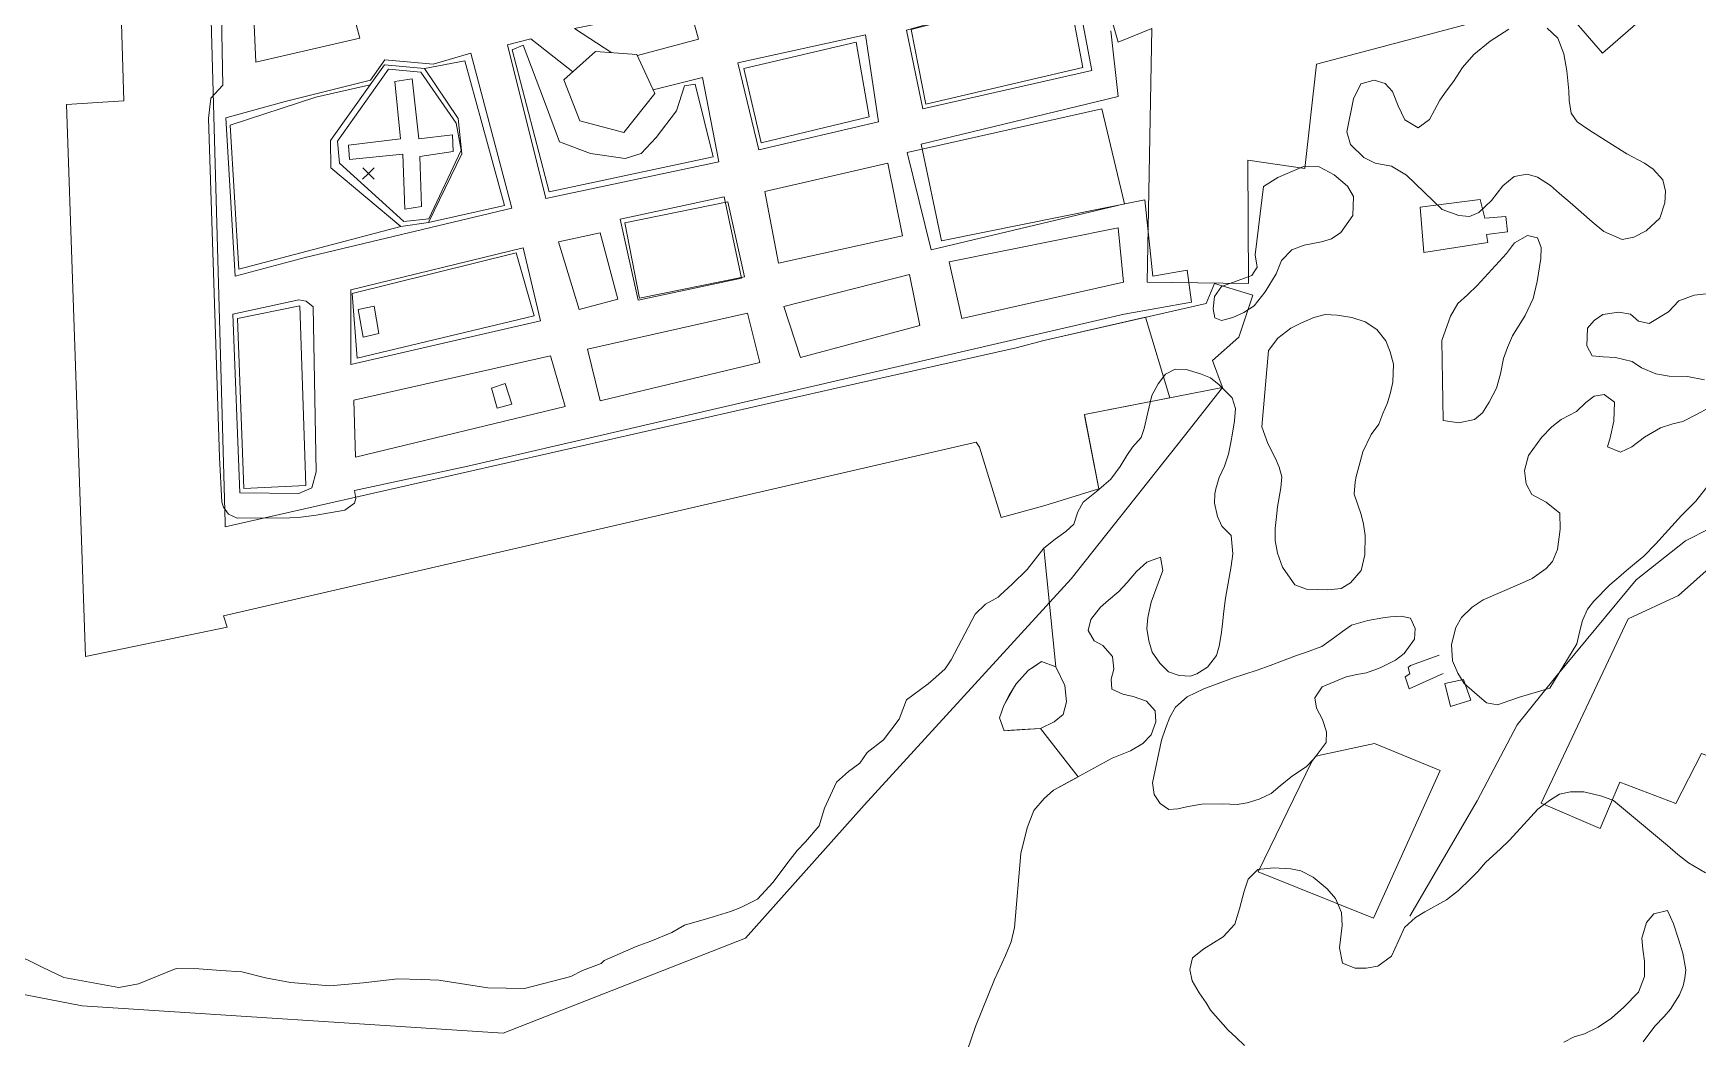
# Model space of a CAD drawing. Header units: metres. Extents: x 4652992 to 4879070, y 2074171 to 2309877.
# Drawn here: x 4654064.7 to 4654146.3, y 2308099.7 to 2308149 of the extents above; entities that cross this region are included whole.
import ezdxf

# ---------------------------------------------------------------- set-up
doc = ezdxf.new("R2010")
doc.units = ezdxf.units.M
doc.header["$MEASUREMENT"] = 0
doc.linetypes.add('DGN Style 2', pattern=[66.27138, 39.762828, -26.508552])
doc.linetypes.add('DGN Style 3', pattern=[92.779933, 66.271381, -26.508552])
doc.layers.get('0').update_dxf_attribs({"color": 4, "lineweight": 0})
for name, color, linetype, lineweight in [('Level 20', 30, 'DGN Style 3', 0), ('Level 30', 5, 'Continuous', 0), ('Level 31', 38, 'Continuous', 0), ('Level 36', 1, 'Continuous', 0), ('Level 37', 3, 'Continuous', 0), ('Level 40', 1, 'Continuous', 0), ('Level 54', 30, 'DGN Style 2', 0), ('Level 62', 4, 'Continuous', 0), ('Level 63', 3, 'Continuous', 0)]:
    doc.layers.add(name, color=color, linetype=linetype, lineweight=lineweight)

# ---------------------------------------------------------------- blocks, each defined once
blk = doc.blocks.new('COTA')
at = {"color": 0, "linetype": 'ByBlock', "lineweight": -2, "ltscale": 10}
for p, q in [((0, 0), (-1.419522, -1.408457)), ((-1.408457, 1.419522), (0, 0)), ((1.419522, 1.408457), (0, 0)), ((0, 0), (1.408457, -1.419522))]:
    blk.add_line(p, q, dxfattribs=at)

msp = doc.modelspace()

# ---------------------------------------------------------------- linework, layer by layer
at = {"layer": 'Level 20', "linetype": 'Continuous'}
msp.add_polyline3d([(4654177.129098, 2308110.308094, 1324.48812), (4654172.348514, 2308113.057109, 1323.94812), (4654168.292058, 2308115.634778, 1324), (4654158.857201, 2308120.303611, 1323.9), (4654155.220607, 2308121.909462, 1324), (4654149.207303, 2308124.793528, 1324.12), (4654147.712744, 2308124.791519, 1324.12), (4654146.887993, 2308124.671929, 1324.12), (4654145.738194, 2308124.081017, 1324.14), (4654143.316532, 2308122.180942, 1324), (4654139.346625, 2308117.405988, 1323.72), (4654137.473395, 2308115.065341, 1323), (4654135.507832, 2308111.335661, 1322), (4654132.203618, 2308105.684988, 1321)], dxfattribs=at)
at = {"layer": 'Level 30', "color": 1}
for points in [[(4654152.385031, 2308111.37654, 1326.12), (4654146.521872, 2308113.656017, 1326.13), (4654145.260289, 2308111.203931, 1324.69), (4654142.503327, 2308112.254071, 1324.65), (4654141.542246, 2308109.985072, 1323.92), (4654138.657045, 2308111.225274, 1323.86), (4654142.922966, 2308120.256541, 1327.04), (4654145.384284, 2308121.404264, 1327.01), (4654147.942616, 2308123.684463, 1327.44), (4654150.410764, 2308122.636955, 1327.29), (4654149.896065, 2308121.156667, 1327.19), (4654155.504327, 2308118.64585, 1326.64), (4654152.385031, 2308111.37654, 1326.12)], [(4654130.419766, 2308105.588969, 1325.271197), (4654124.770946, 2308107.855882, 1325.591197), (4654127.395839, 2308113.272244, 1326.111197), (4654127.57354, 2308113.511107, 1326.121197), (4654127.80599, 2308113.582401, 1326.121197), (4654130.479944, 2308114.15536, 1326.111197), (4654133.690605, 2308112.827595, 1326.041197), (4654130.419766, 2308105.588969, 1325.271197)]]:
    msp.add_polyline3d(points, dxfattribs=at)
at = {"layer": 'Level 31'}
msp.add_line((4654114.2405, 2308133.902979, 1337.295972), (4654122.214213, 2308135.729984, 1337.35459), dxfattribs=at)
at = {"layer": 'Level 31', "flags": 128}
for points, elevation in [([(4654099.405806, 2308136.961972), (4654094.343116, 2308135.890045), (4654093.461695, 2308139.863238), (4654098.561164, 2308140.956704), (4654099.405806, 2308136.961972)], 1337.279892), ([(4654088.132785, 2308130.792097), (4654087.414551, 2308130.590446), (4654087.131526, 2308131.568136), (4654087.814761, 2308131.800388), (4654088.132785, 2308130.792097)], 1335.436719)]:
    msp.add_lwpolyline(points, dxfattribs=dict(at, elevation=elevation))
at = {"layer": 'Level 31'}
for points in [[(4654072.45147, 2308183.074487, 1336.3689), (4654074.072205, 2308124.963226, 1336.2999)], [(4654074.072205, 2308124.963226, 1336.2999), (4654074.070532, 2308124.772287, 1337.4199), (4654104.052601, 2308131.569105, 1337.2099), (4654112.885227, 2308133.556072, 1337.2099), (4654114.240479, 2308133.903076, 1337.296), (4654119.236751, 2308135.047863, 1337.3327), (4654120.427271, 2308131.095124, 1337.2959), (4654118.240957, 2308130.66841, 1337.1442), (4654116.23291, 2308130.27649, 1337.0049), (4654116.256618, 2308130.155726, 1336.9638), (4654116.705274, 2308127.8703, 1336.1861), (4654116.948303, 2308126.632324, 1335.7649), (4654114.240479, 2308125.801697, 1335.7703), (4654112.146693, 2308125.231407, 1335.8664), (4654111.088587, 2308128.682567, 1336.0199), (4654110.924535, 2308128.925493, 1337.5599), (4654073.979522, 2308120.399728, 1337.5599), (4654074.166388, 2308119.85783, 1337.2099), (4654067.209619, 2308118.414836, 1335.5299), (4654066.287934, 2308145.485474, 1335.5299), (4654069.095669, 2308145.66916, 1336.5099), (4654068.011388, 2308181.519891, 1336.5099)], [(4654119.323259, 2308136.771295, 1337.773276), (4654119.543808, 2308149.206495, 1338.353276), (4654117.896684, 2308148.541387, 1339.093276), (4654116.340382, 2308153.989106, 1338.963276), (4654142.804254, 2308160.682033, 1338.843276), (4654143.030243, 2308167.836694, 1338.693276), (4654144.276628, 2308167.820426, 1339.173276), (4654143.937847, 2308157.584933, 1339.573276), (4654143.584609, 2308157.469306, 1339.543276), (4654144.171162, 2308155.365961, 1339.053276), (4654140.719823, 2308154.643486, 1337.383276), (4654140.939274, 2308153.753974, 1337.403276), (4654141.670893, 2308152.963852, 1337.313276), (4654145.637809, 2308156.446174, 1337.523276), (4654148.074124, 2308153.593095, 1337.483276), (4654141.660033, 2308147.992876, 1336.813276), (4654139.413683, 2308150.583007, 1336.753276), (4654127.631641, 2308147.459546, 1336.043276), (4654127.046788, 2308142.347222, 1335.743276), (4654124.260464, 2308142.748745, 1338.463276), (4654124.288669, 2308136.70706, 1338.263276), (4654119.323259, 2308136.771295, 1337.773276)], [(4654095.150978, 2308146.027201, 1340.079892), (4654093.637434, 2308144.106889, 1340.079892), (4654091.467148, 2308144.685408, 1340.149893), (4654090.682904, 2308146.692848, 1340.219892), (4654092.241424, 2308148.077111, 1340.219892), (4654094.277431, 2308147.933405, 1340.009893), (4654095.150978, 2308146.027201, 1340.079892)], [(4654083.24016, 2308146.741237, 1334.94672), (4654083.566143, 2308143.803701, 1334.876719), (4654085.229257, 2308143.998158, 1334.876719), (4654085.251532, 2308143.173154, 1334.876719), (4654083.618241, 2308142.927859, 1334.876719), (4654083.699464, 2308140.478613, 1334.94672), (4654082.890375, 2308140.34327, 1334.94672), (4654082.7822, 2308143.050579, 1334.80672), (4654080.173813, 2308142.777457, 1334.80672), (4654080.120004, 2308143.481338, 1334.80672), (4654082.671478, 2308143.805773, 1334.94672), (4654082.390703, 2308146.61633, 1334.94672), (4654083.24016, 2308146.741237, 1334.94672)], [(4654136.031945, 2308138.714051, 1333.22), (4654132.898102, 2308138.217376, 1333.67), (4654132.717811, 2308140.449736, 1333.63), (4654135.665132, 2308140.820041, 1333.41), (4654135.88945, 2308139.902979, 1333.41), (4654136.91505, 2308139.994442, 1333.11), (4654136.997271, 2308139.230333, 1333.16), (4654135.96606, 2308139.108834, 1333.37), (4654136.031945, 2308138.714051, 1333.22)], [(4654122.214213, 2308135.729984, 1337.35459), (4654122.618081, 2308136.697187, 1335.57459), (4654124.494041, 2308136.137069, 1335.48459), (4654123.816018, 2308134.068163, 1335.24459), (4654122.52176, 2308132.929177, 1334.85459), (4654122.998229, 2308131.654129, 1337.473276)], [(4654081.614677, 2308134.25861, 1335.36672), (4654080.845269, 2308134.078637, 1335.436719), (4654080.600181, 2308135.421092, 1335.50672), (4654081.380336, 2308135.59005, 1335.36672), (4654081.614677, 2308134.25861, 1335.36672)], [(4654122.998229, 2308131.654129, 1337.473276), (4654123.008316, 2308131.598793, 1337.474879), (4654116.232927, 2308130.276508, 1337.004879), (4654116.948175, 2308126.632232, 1335.764879), (4654114.2405, 2308125.801552, 1335.770339)], [(4654133.843505, 2308117.578658, 1325.881197), (4654132.178675, 2308116.835909, 1325.891197), (4654131.972997, 2308117.409912, 1325.821197), (4654132.205904, 2308117.567395, 1325.821197), (4654132.123808, 2308117.881627, 1325.821197), (4654132.243088, 2308117.975484, 1325.831197), (4654133.653333, 2308118.48667, 1325.731197)]]:
    msp.add_polyline3d(points, dxfattribs=at)
for points in [[(4654107.533536, 2308143.129874, 1338.564879), (4654117.083834, 2308145.275212, 1338.704879), (4654118.205503, 2308140.607024, 1338.804879), (4654108.719139, 2308138.348277, 1338.604879)], [(4654135.196048, 2308116.274744, 1325.071197), (4654134.204956, 2308115.95454, 1325.091197), (4654133.915728, 2308117.086085, 1325.071197), (4654134.846483, 2308117.292864, 1325.041197)]]:
    msp.add_3dface(points, dxfattribs=at)
at = {"layer": 'Level 36'}
for points in [[(4654108.449489, 2308145.492928, 1335.85672), (4654116.16185, 2308147.291409, 1335.85672), (4654115.423611, 2308151.164426, 1335.78672), (4654107.732457, 2308149.159747, 1335.78672), (4654108.449489, 2308145.492928, 1335.85672)], [(4654088.148528, 2308148.163816, 1335.08672), (4654089.970249, 2308141.19826, 1335.22672), (4654098.014693, 2308142.914912, 1335.436719), (4654097.134852, 2308146.483192, 1335.436719), (4654096.612519, 2308146.40017, 1335.436719), (4654096.214853, 2308145.178635, 1335.50672), (4654095.22032, 2308143.864482, 1335.50672), (4654094.488661, 2308143.085974, 1335.436719), (4654093.695491, 2308142.825384, 1335.36672), (4654091.991887, 2308143.084379, 1335.296719), (4654090.474967, 2308143.64439, 1335.22672), (4654089.747617, 2308145.623603, 1335.22672), (4654088.700506, 2308148.384687, 1335.22672), (4654088.148528, 2308148.163816, 1335.08672)], [(4654099.527522, 2308147.253723, 1335.36672), (4654100.375801, 2308143.598685, 1335.50672), (4654105.67209, 2308144.874446, 1335.78672), (4654105.03421, 2308148.531319, 1335.78672), (4654099.527522, 2308147.253723, 1335.36672)], [(4654084.049607, 2308139.694, 1334.52672), (4654087.773378, 2308140.531356, 1334.80672), (4654085.822968, 2308147.624873, 1334.80672), (4654083.857952, 2308147.242478, 1334.80672)], [(4654082.69491, 2308139.502631, 1334.38672), (4654084.049607, 2308139.694, 1334.52672), (4654085.682847, 2308143.055427, 1334.876719), (4654085.49974, 2308144.788564, 1334.876719), (4654083.857952, 2308147.242478, 1334.80672), (4654081.884679, 2308147.420518, 1334.736719), (4654081.181109, 2308146.438305, 1334.662489), (4654079.230788, 2308143.715577, 1334.456719), (4654079.253772, 2308142.373412, 1334.456719), (4654082.69491, 2308139.502631, 1334.38672)], [(4654082.69491, 2308139.502631, 1334.38672), (4654074.739539, 2308137.411592, 1333.47672), (4654074.317986, 2308144.466146, 1333.33672), (4654078.524932, 2308145.836703, 1334.10672), (4654081.181109, 2308146.438305, 1334.662489)], [(4654080.552739, 2308133.049552, 1334.38672), (4654089.239892, 2308135.121687, 1334.876719), (4654088.35651, 2308138.202135, 1334.94672), (4654080.307818, 2308136.207458, 1334.52672), (4654080.552739, 2308133.049552, 1334.38672)], [(4654078.021019, 2308126.797476, 1334.03672), (4654077.737903, 2308135.614273, 1334.24672), (4654074.669032, 2308134.990534, 1333.406719), (4654074.988021, 2308126.650871, 1333.406719), (4654078.021019, 2308126.797476, 1334.03672)]]:
    msp.add_polyline3d(points, dxfattribs=at)
at = {"layer": 'Level 37'}
msp.add_polyline3d([(4654068.011388, 2308181.519891, 1334.2467), (4654065.917274, 2308181.45776, 1334.2467), (4654061.583266, 2308176.208802, 1332.7067), (4654057.549803, 2308170.395597, 1332.4267), (4654054.413664, 2308162.003692, 1332.4267), (4654052.445795, 2308152.320116, 1332.4967), (4654054.783235, 2308139.063353, 1333.5467), (4654055.611576, 2308130.338754, 1333.6167), (4654057.326322, 2308121.321986, 1334.1067), (4654054.15585, 2308116.787969, 1333.4067), (4654050.838053, 2308112.023798, 1332.6367), (4654052.192424, 2308104.168242, 1333.1967), (4654067.055345, 2308101.285862, 1333.7567), (4654087.70928, 2308099.949315, 1332.4967), (4654099.611385, 2308104.597564, 1331.4467), (4654105.429746, 2308111.128035, 1332.7067), (4654115.582801, 2308122.221289, 1334.8067), (4654121.140914, 2308129.231971, 1336.7222), (4654123.008301, 2308131.598877, 1337.4749)], dxfattribs=at)
at = {"layer": 'Level 40', "color": 3}
for points in [[(4654132.039475, 2308142.010923, 1334.628935), (4654131.305678, 2308142.450537, 1334.728935), (4654130.504514, 2308142.610219, 1334.848935), (4654129.953543, 2308142.874434, 1334.928935), (4654129.288124, 2308143.516579, 1334.928935), (4654129.111293, 2308144.138543, 1334.928935), (4654129.442321, 2308145.755523, 1334.848935), (4654129.793796, 2308146.488349, 1334.848935), (4654130.460146, 2308146.679778, 1334.828935), (4654130.998033, 2308146.51081, 1334.828935), (4654131.355392, 2308146.115345, 1334.828935), (4654131.639855, 2308145.410169, 1334.828935), (4654131.959521, 2308144.728856, 1334.848935), (4654132.609829, 2308144.336762, 1335.008935), (4654133.178594, 2308144.74836, 1335.348935), (4654133.418194, 2308145.210125, 1335.628935), (4654133.678159, 2308145.69871, 1336.088935), (4654133.989176, 2308146.1308, 1336.328935), (4654134.340924, 2308146.616532, 1336.268935), (4654134.790724, 2308147.298881, 1336.268935), (4654135.353686, 2308147.927795, 1336.568935), (4654136.153017, 2308148.586798, 1336.988935), (4654137.062744, 2308149.177478, 1336.988935)], [(4654138.947429, 2308149.218717, 1336.868935), (4654139.471765, 2308148.728211, 1336.668935), (4654139.760006, 2308147.960522, 1336.548935), (4654139.912967, 2308147.127156, 1336.308935), (4654140.008609, 2308146.150815, 1336.128935), (4654140.029522, 2308145.683447, 1335.888935), (4654140.129406, 2308145.061379, 1335.748935), (4654140.419126, 2308144.633075, 1335.748935), (4654140.992488, 2308144.240878, 1335.688935), (4654142.147507, 2308143.501149, 1335.288935), (4654142.851632, 2308143.067449, 1335.148935), (4654143.718957, 2308142.601221, 1334.988935), (4654144.142942, 2308142.315996, 1334.968935), (4654144.629312, 2308141.786737, 1334.848935), (4654144.757857, 2308141.236157, 1334.788935), (4654144.726979, 2308140.655592, 1334.748935), (4654144.479359, 2308139.902067, 1334.728935), (4654143.809778, 2308139.278963, 1334.748935), (4654143.198256, 2308138.968527, 1334.588935), (4654142.625441, 2308138.866536, 1334.448935), (4654141.729456, 2308139.261276, 1334.368935), (4654141.155081, 2308139.730876, 1334.268935), (4654140.068441, 2308140.673135, 1334.008935), (4654139.550647, 2308141.116017, 1333.948935), (4654139.116341, 2308141.511379, 1333.948935), (4654138.468797, 2308141.918362, 1333.948935), (4654137.957818, 2308142.066526, 1333.888935), (4654137.320128, 2308141.946585, 1333.868935), (4654136.775507, 2308141.499296, 1333.868935), (4654136.210793, 2308140.77809, 1333.868935), (4654135.594016, 2308140.190782, 1333.868935), (4654135.140904, 2308139.987733, 1334.048935), (4654134.613337, 2308140.046563, 1334.108935), (4654133.789782, 2308140.334228, 1334.108935), (4654132.039475, 2308142.010923, 1334.628935)], [(4654125.016675, 2308141.457891, 1339.528935), (4654125.731701, 2308141.903606, 1339.448935), (4654126.988216, 2308142.442583, 1339.128935), (4654127.756401, 2308142.428694, 1338.848935), (4654128.484821, 2308142.035667, 1338.708935), (4654129.150158, 2308141.469431, 1338.428935), (4654129.443911, 2308140.977317, 1338.208935), (4654129.408122, 2308140.040006, 1338.208935), (4654128.819609, 2308139.197469, 1338.248935), (4654128.36367, 2308138.901348, 1338.248935), (4654127.873294, 2308138.751442, 1338.248935), (4654127.024383, 2308138.580158, 1338.208935), (4654126.413286, 2308138.361436, 1338.108935), (4654125.912872, 2308137.826462, 1338.008935), (4654125.639154, 2308137.184338, 1337.808935), (4654125.104535, 2308136.300084, 1337.808935), (4654124.573544, 2308135.600899, 1337.768935), (4654124.067456, 2308135.283817, 1337.748935), (4654123.527896, 2308135.035342, 1337.808935), (4654122.960424, 2308134.885332, 1338.008935), (4654122.632465, 2308135.028165, 1338.368935), (4654122.558883, 2308135.460878, 1338.608935), (4654122.625479, 2308136.066905, 1338.608935), (4654122.963361, 2308136.556886, 1338.748935), (4654123.724906, 2308136.838493, 1338.828935), (4654124.451165, 2308137.096174, 1339.008935), (4654124.712916, 2308137.508445, 1339.228935), (4654124.610456, 2308138.117228, 1339.288935), (4654125.016675, 2308141.457891, 1339.528935)], [(4654133.782055, 2308133.912734, 1334.388935), (4654134.201636, 2308135.095186, 1334.068935), (4654134.56343, 2308135.717875, 1333.948935), (4654135.02834, 2308136.150172, 1333.768935), (4654135.513616, 2308136.609291, 1333.708935), (4654136.943274, 2308138.177141, 1333.668935), (4654137.347826, 2308138.698668, 1333.668935), (4654137.985243, 2308139.065703, 1333.608935), (4654138.469314, 2308138.938342, 1333.568935), (4654138.658956, 2308138.468225, 1333.508935), (4654138.636372, 2308137.932326, 1333.508935), (4654138.455926, 2308136.794853, 1333.508935), (4654138.256592, 2308135.969943, 1333.528935), (4654137.870927, 2308135.135852, 1333.628935), (4654137.238848, 2308134.134714, 1333.628935), (4654136.994731, 2308133.56577, 1333.568935), (4654136.803418, 2308133.032621, 1333.368935), (4654136.647581, 2308132.276242, 1333.148935), (4654136.455528, 2308131.573401, 1333.008935), (4654136.097511, 2308130.888199, 1332.968935), (4654135.769906, 2308130.366775, 1332.968935), (4654135.383695, 2308130.026872, 1333.028935), (4654134.616254, 2308129.871032, 1333.148935), (4654133.836469, 2308129.980133, 1333.148935), (4654133.782055, 2308133.912734, 1334.388935)], [(4654146.668521, 2308131.987777, 1333.748935), (4654145.839421, 2308132.137213, 1333.688935), (4654144.939873, 2308132.160091, 1333.648935), (4654144.276029, 2308132.276629, 1333.548935), (4654143.568087, 2308132.573768, 1333.448935), (4654143.111796, 2308132.88329, 1333.288935), (4654142.291156, 2308133.077903, 1332.948935), (4654141.688329, 2308133.104191, 1332.848935), (4654141.154055, 2308133.163693, 1332.808935), (4654140.887475, 2308133.654132, 1332.708935), (4654140.922379, 2308134.506298, 1332.728935), (4654141.25955, 2308134.892163, 1332.768935), (4654141.672761, 2308135.184788, 1332.808935), (4654142.456838, 2308135.294239, 1332.928935), (4654143.030542, 2308135.195647, 1333.028935), (4654143.433304, 2308134.84992, 1333.368935), (4654143.959118, 2308134.745242, 1333.588935), (4654144.905727, 2308135.306565, 1333.948935), (4654145.411945, 2308135.846219, 1334.048935), (4654146.166947, 2308136.133282, 1334.168935), (4654146.897495, 2308136.206528, 1334.148935)], [(4654125.273971, 2308133.416018, 1338.308935), (4654125.724784, 2308134.020965, 1338.148935), (4654126.369483, 2308134.510069, 1337.948935), (4654126.863326, 2308134.766759, 1337.908935), (4654127.498991, 2308135.041503, 1337.868935), (4654128.047663, 2308135.179186, 1337.828935), (4654128.64287, 2308135.153195, 1337.748935), (4654129.360545, 2308135.041033, 1337.348935), (4654130.011593, 2308134.818632, 1336.948935), (4654130.590484, 2308134.456212, 1336.868935), (4654131.024051, 2308133.891158, 1336.868935), (4654131.247143, 2308133.352613, 1336.868935), (4654131.411903, 2308132.748495, 1336.688935), (4654131.37024, 2308131.86128, 1336.448935), (4654131.261402, 2308131.358013, 1336.328935), (4654131.105292, 2308130.848729, 1336.008935), (4654130.88707, 2308130.336383, 1335.588935), (4654130.680921, 2308129.806192, 1335.548935), (4654130.308807, 2308129.293639, 1335.548935), (4654129.905541, 2308128.447616, 1335.548935), (4654129.769796, 2308127.965152, 1335.128935), (4654129.572214, 2308127.232533, 1334.608935), (4654129.525214, 2308126.979421, 1334.148935), (4654129.47397, 2308126.372035, 1333.908935), (4654129.812523, 2308125.378159, 1333.648935), (4654129.940055, 2308124.90498, 1333.428935), (4654130.021326, 2308124.348383, 1333.088935), (4654129.998277, 2308123.395698, 1332.828935), (4654129.810002, 2308122.630344, 1332.768935), (4654129.297079, 2308122.022336, 1332.828935), (4654128.830143, 2308121.744842, 1332.868935), (4654128.188675, 2308121.687415, 1332.868935), (4654127.131789, 2308121.712785, 1332.968935), (4654126.557688, 2308121.93529, 1333.108935), (4654125.963413, 2308122.794855, 1333.228935), (4654125.705857, 2308123.479228, 1333.308935), (4654125.591136, 2308124.104253, 1333.528935), (4654125.592341, 2308124.690732, 1333.748935), (4654125.655657, 2308125.280272, 1333.948935), (4654125.71169, 2308125.747743, 1334.188935), (4654125.871032, 2308126.688704, 1334.608935), (4654125.923288, 2308127.218688, 1335.188935), (4654125.795756, 2308127.691866, 1335.668935), (4654125.615421, 2308128.129249, 1335.848935), (4654125.241939, 2308128.852167, 1336.028935), (4654124.949921, 2308129.682369, 1336.148935), (4654125.273971, 2308133.416018, 1338.308935)], [(4654114.2405, 2308123.732376, 1336.468568), (4654114.800668, 2308124.16531, 1336.484879), (4654115.319793, 2308124.543229, 1336.544879), (4654115.71111, 2308124.900018, 1336.604879), (4654115.917227, 2308125.511033, 1336.804879), (4654116.175831, 2308125.987397, 1336.964879), (4654116.830018, 2308126.5092, 1337.184879), (4654117.195304, 2308126.809072, 1337.404879), (4654117.530719, 2308127.114892, 1337.684879), (4654117.984128, 2308127.723246, 1337.684879), (4654118.316344, 2308128.262578, 1337.764879), (4654118.593724, 2308128.673104, 1338.084879), (4654119.022168, 2308129.146702, 1338.144879), (4654119.167901, 2308129.598963, 1338.304879), (4654119.342013, 2308130.371601, 1338.504879), (4654119.544931, 2308131.216128, 1338.664879), (4654119.852823, 2308131.791354, 1338.724879), (4654120.218751, 2308132.261874, 1338.744879), (4654120.683039, 2308132.510985, 1338.744879), (4654121.234593, 2308132.478795, 1338.724879), (4654121.925475, 2308132.27914, 1338.704879), (4654122.431581, 2308132.085223, 1338.484879), (4654122.847431, 2308131.7385, 1338.604879), (4654123.487742, 2308131.098687, 1338.464879), (4654123.652885, 2308130.569004, 1338.044879), (4654123.604447, 2308129.973171, 1338.044879), (4654123.508428, 2308129.371286, 1337.864879), (4654123.422439, 2308128.90713, 1337.464879), (4654123.302096, 2308128.341138, 1337.104879), (4654123.113689, 2308127.742122, 1336.724879), (4654122.856151, 2308127.187921, 1336.524879), (4654122.691002, 2308126.63085, 1336.524879), (4654122.631684, 2308126.394259, 1335.924879), (4654122.623147, 2308125.930207, 1335.724879), (4654122.766099, 2308125.280743, 1335.344879), (4654122.987144, 2308124.802031, 1335.184879), (4654123.446094, 2308124.353577, 1335.184879), (4654123.512019, 2308123.455522, 1334.864879), (4654123.445872, 2308122.84769, 1334.644879), (4654123.290535, 2308122.009214, 1334.444879), (4654123.154616, 2308121.275548, 1334.444879), (4654123.057956, 2308120.503015, 1334.304879), (4654123.011225, 2308119.999992, 1333.924879), (4654122.946785, 2308119.48497, 1333.764879), (4654122.856314, 2308118.91303, 1333.544879), (4654122.710582, 2308118.460769, 1333.364879), (4654122.28043, 2308117.89436, 1333.344879), (4654121.754691, 2308117.564334, 1333.444879), (4654121.437627, 2308117.441161, 1333.924879), (4654120.888847, 2308117.488324, 1334.404879), (4654120.362257, 2308117.655268, 1334.864879), (4654119.930405, 2308118.082802, 1335.264879), (4654119.56555, 2308118.621197, 1335.284879), (4654119.391019, 2308119.183799, 1335.544879), (4654119.302262, 2308119.791423, 1335.864879), (4654119.35454, 2308120.324391, 1335.984879), (4654119.510943, 2308121.085029, 1336.004879), (4654120.076589, 2308122.63359, 1335.804879), (4654119.963508, 2308123.277107, 1335.764879), (4654119.299508, 2308123.036709, 1335.524879), (4654118.796386, 2308122.577979, 1335.484879), (4654118.34191, 2308122.047463, 1335.444879), (4654117.919014, 2308121.60381, 1335.324879), (4654117.421439, 2308121.175026, 1335.184879), (4654117.032895, 2308120.833209, 1335.104879), (4654116.549615, 2308120.230803, 1334.904879), (4654116.41711, 2308119.682757, 1334.684879), (4654116.712834, 2308119.189177, 1334.584879), (4654117.133166, 2308118.950237, 1334.444879), (4654117.608118, 2308118.420972, 1334.404879), (4654117.676392, 2308117.786376, 1334.404879), (4654117.554983, 2308117.298222, 1334.404879), (4654117.588479, 2308116.810276, 1334.704879), (4654118.116134, 2308116.565493, 1334.744879), (4654118.621174, 2308116.449414, 1334.664879), (4654119.276636, 2308116.22576, 1334.584879), (4654119.700167, 2308115.753308, 1334.484879), (4654119.737503, 2308115.202497, 1334.444879), (4654119.513677, 2308114.579484, 1334.444879), (4654119.10849, 2308114.14783, 1334.444879), (4654118.499751, 2308113.787754, 1334.444879), (4654117.596139, 2308113.424287, 1334.444879), (4654114.719086, 2308111.854654, 1334.164879), (4654114.256931, 2308111.449867, 1334.124879), (4654114.2405, 2308111.431115, 1334.123425)], [(4654139.068287, 2308116.865229, 1329.668935), (4654137.583661, 2308116.426634, 1329.948935), (4654137.064363, 2308116.233231, 1330.008935), (4654136.515018, 2308116.045808, 1330.028935), (4654135.97136, 2308116.138419, 1330.088935), (4654135.380832, 2308116.646488, 1330.028935), (4654134.871983, 2308117.091435, 1330.028935), (4654134.560333, 2308117.590846, 1329.968935), (4654134.301288, 2308118.204746, 1329.908935), (4654134.246977, 2308118.996572, 1329.868935), (4654134.4678, 2308119.842967, 1329.848935), (4654134.743953, 2308120.31908, 1329.828935), (4654135.259555, 2308120.825625, 1329.788935), (4654135.809871, 2308121.184677, 1329.788935), (4654137.590342, 2308121.954882, 1329.828935), (4654138.204495, 2308122.238745, 1329.908935), (4654138.903196, 2308122.724459, 1330.048935), (4654139.201861, 2308123.071128, 1330.268935), (4654139.452683, 2308123.661626, 1330.328935), (4654139.575878, 2308124.652419, 1330.388935), (4654139.566637, 2308125.435272, 1330.588935), (4654138.888788, 2308125.976345, 1330.808935), (4654138.197765, 2308126.363838, 1330.828935), (4654137.918981, 2308126.872326, 1330.948935), (4654137.839291, 2308127.528622, 1331.028935), (4654138.025352, 2308128.272595, 1331.168935), (4654138.674363, 2308129.158708, 1331.308935), (4654139.177761, 2308129.683303, 1331.308935), (4654139.632298, 2308130.030182, 1331.308935), (4654140.392015, 2308130.425648, 1331.308935), (4654140.848448, 2308130.865871, 1331.248935), (4654141.249456, 2308131.176546, 1331.208935), (4654141.749015, 2308131.264538, 1331.188935), (4654142.254119, 2308130.882817, 1331.248935), (4654142.22014, 2308129.952365, 1331.388935), (4654142.035003, 2308129.130106, 1331.628935), (4654141.905338, 2308128.687312, 1332.048935), (4654142.543804, 2308128.435244, 1332.408935), (4654143.092224, 2308128.700952, 1332.508935), (4654143.725192, 2308129.168512, 1332.768935), (4654144.511213, 2308129.621222, 1333.328935), (4654145.108447, 2308129.814731, 1333.388935), (4654145.598623, 2308129.935831, 1333.388935), (4654146.271945, 2308130.286015, 1333.448935), (4654146.876715, 2308130.602986, 1333.608935)], [(4654147.183129, 2308127.246107, 1330.688935), (4654146.238274, 2308126.028383, 1330.628935), (4654145.530142, 2308125.325862, 1330.548935), (4654144.254728, 2308123.924021, 1330.308935), (4654143.692161, 2308123.333104, 1330.148935), (4654143.231984, 2308122.956107, 1329.968935), (4654142.84318, 2308122.627382, 1329.768935), (4654142.451556, 2308122.283599, 1329.648935), (4654142.027066, 2308121.930739, 1329.648935), (4654141.239102, 2308121.134769, 1329.648935), (4654140.929158, 2308120.727864, 1329.648935), (4654140.686796, 2308120.182543, 1329.648935), (4654140.545852, 2308119.679512, 1329.588935), (4654140.394553, 2308119.037961, 1329.428935), (4654139.068287, 2308116.865229, 1329.668935)], [(4654063.600993, 2308103.913263, 1335.3637), (4654065.091883, 2308103.174682, 1335.3637), (4654066.144059, 2308102.667994, 1335.3637), (4654068.853232, 2308102.183628, 1335.7637), (4654069.818794, 2308102.360037, 1337.3637), (4654071.672595, 2308103.121979, 1338.5637), (4654072.772812, 2308103.098263, 1338.5637), (4654073.859043, 2308103.016265, 1338.5637), (4654074.887187, 2308102.94854, 1338.5637), (4654076.047578, 2308102.663169, 1338.5637), (4654077.279821, 2308102.42183, 1338.5637), (4654079.205723, 2308102.256688, 1338.5637), (4654080.839056, 2308102.41025, 1338.5637), (4654082.544148, 2308102.607805, 1338.5637), (4654083.701684, 2308102.569848, 1338.5637), (4654084.555289, 2308102.544948, 1338.5637), (4654086.964106, 2308102.168704, 1336.9637), (4654088.751441, 2308102.136936, 1334.9637), (4654091.037122, 2308102.720299, 1333.3637), (4654091.602451, 2308103.016232, 1333.3637), (4654092.518175, 2308103.363608, 1333.4675), (4654092.672787, 2308103.507037, 1333.4675), (4654094.244928, 2308104.190655, 1333.1175), (4654094.958635, 2308104.451527, 1333.1175), (4654095.984021, 2308104.881199, 1333.1175), (4654096.613569, 2308105.244576, 1333.1175), (4654097.807524, 2308105.586181, 1332.7675), (4654098.873019, 2308105.909107, 1332.4875), (4654099.383001, 2308106.111207, 1332.4875), (4654100.185389, 2308106.514333, 1332.4875), (4654100.965769, 2308107.35401, 1332.9075), (4654101.675299, 2308108.304903, 1333.0475), (4654102.142721, 2308108.899036, 1333.0475), (4654102.541464, 2308109.319121, 1333.0475), (4654103.217969, 2308110.107225, 1333.0475), (4654103.47826, 2308110.970532, 1333.0475), (4654104.06442, 2308112.245627, 1333.4675), (4654104.653411, 2308112.782022, 1333.4675), (4654105.211665, 2308113.189673, 1333.4675), (4654105.577315, 2308113.699282, 1333.4675), (4654106.376236, 2308114.320184, 1333.4675), (4654107.153094, 2308115.346096, 1333.9575), (4654107.502113, 2308116.284918, 1334.4475), (4654108.562748, 2308117.069023, 1335.6375), (4654108.945987, 2308117.404605, 1335.9562), (4654109.404652, 2308117.806231, 1336.3375), (4654109.699359, 2308118.249297, 1336.3375), (4654110.880145, 2308120.482434, 1336.3375), (4654111.377762, 2308120.983978, 1336.3375), (4654111.997749, 2308121.319606, 1336.3375), (4654112.103819, 2308121.418004, 1336.3375), (4654112.69111, 2308121.962819, 1336.3375), (4654113.428285, 2308122.676616, 1336.3375), (4654114.240479, 2308123.732483, 1336.4686), (4654114.832886, 2308117.902283, 1335.0249), (4654114.138123, 2308118.164917, 1334.9449), (4654113.754066, 2308117.912365, 1334.9567), (4654113.485718, 2308117.735901, 1334.9649), (4654112.884094, 2308117.079529, 1334.9649), (4654112.282105, 2308116.003907, 1335.0049), (4654112.063904, 2308115.410706, 1335.0049), (4654112.30188, 2308114.773499, 1335.0649), (4654112.63713, 2308114.794144, 1335.1024), (4654113.178854, 2308114.827504, 1335.1631), (4654114.087891, 2308114.883484, 1335.2649), (4654115.928326, 2308112.514396, 1334.2826), (4654115.245695, 2308112.141966, 1334.2161), (4654114.719116, 2308111.854676, 1334.1649), (4654114.25708, 2308111.44989, 1334.1249), (4654113.755553, 2308110.853646, 1333.8175), (4654113.41893, 2308110.010451, 1333.8175), (4654113.118154, 2308108.749824, 1333.8175), (4654112.808374, 2308105.121466, 1334.5637), (4654112.640714, 2308104.418753, 1334.5637), (4654112.356581, 2308103.744709, 1334.5637), (4654111.830219, 2308102.572276, 1334.5637), (4654110.888956, 2308100.270831, 1334.1637), (4654110.478804, 2308099.068961, 1334.1637)], [(4654120.024728, 2308114.317099, 1331.048935), (4654120.208769, 2308114.88822, 1330.988935), (4654120.420022, 2308115.438346, 1330.928935), (4654120.71291, 2308115.925485, 1330.848935), (4654121.274833, 2308116.437022, 1330.788935), (4654122.095637, 2308116.834732, 1330.708935), (4654123.498497, 2308117.350404, 1330.448935), (4654124.708365, 2308117.748637, 1330.108935), (4654125.357796, 2308117.97786, 1329.968935), (4654126.17683, 2308118.282425, 1329.848935), (4654126.64445, 2308118.454316, 1329.748935), (4654127.079268, 2308118.617148, 1329.528935), (4654127.880503, 2308118.909671, 1329.288935), (4654128.467868, 2308119.307068, 1329.288935), (4654128.90343, 2308119.641164, 1329.288935), (4654129.351199, 2308119.957249, 1329.088935), (4654130.138457, 2308120.174638, 1328.848935), (4654130.878934, 2308120.307836, 1328.428935), (4654131.261381, 2308120.356423, 1327.988935), (4654131.781655, 2308120.393178, 1327.728935), (4654132.243966, 2308120.285633, 1327.428935), (4654132.462966, 2308119.790169, 1327.428935), (4654132.427933, 2308119.267321, 1327.468935), (4654131.922484, 2308118.557557, 1327.588935), (4654131.504722, 2308118.235503, 1327.648935), (4654130.749523, 2308117.855908, 1327.708935), (4654130.082293, 2308117.614644, 1327.868935), (4654129.598643, 2308117.523856, 1327.968935), (4654129.079396, 2308117.408983, 1328.028935), (4654127.900561, 2308116.926663, 1328.148935), (4654127.551482, 2308116.38837, 1328.068935), (4654127.627064, 2308115.874685, 1327.648935), (4654127.912694, 2308115.319218, 1327.468935), (4654128.112126, 2308114.718567, 1327.408935), (4654128.092096, 2308114.192735, 1327.408935), (4654127.50986, 2308113.404747, 1327.488935), (4654127.123131, 2308112.998606, 1327.548935), (4654126.449566, 2308112.556025, 1327.648935), (4654125.845428, 2308112.068468, 1327.688935), (4654125.40148, 2308111.689292, 1327.808935), (4654124.806472, 2308111.418078, 1327.988935), (4654124.228237, 2308111.237025, 1328.108935), (4654123.729584, 2308111.149221, 1328.308935), (4654123.004853, 2308111.184303, 1328.528935), (4654122.005495, 2308111.164932, 1328.688935), (4654121.333417, 2308111.064877, 1328.728935), (4654120.81417, 2308110.950004, 1328.808935), (4654120.371709, 2308110.913354, 1329.128935), (4654119.957947, 2308111.198235, 1329.308935), (4654119.652748, 2308111.648515, 1329.488935), (4654119.570549, 2308112.210264, 1329.588935), (4654120.024728, 2308114.317099, 1331.048935)], [(4654114.087751, 2308114.88354, 1335.264879), (4654114.753459, 2308115.216748, 1335.204879), (4654115.189584, 2308115.564617, 1335.164879), (4654115.350893, 2308116.184553, 1335.104879), (4654115.268325, 2308116.992771, 1335.084879), (4654114.832848, 2308117.902303, 1335.024879), (4654114.138126, 2308118.164823, 1334.944879), (4654113.485647, 2308117.735831, 1334.964879), (4654112.883947, 2308117.079377, 1334.964879), (4654112.548957, 2308116.525071, 1334.984879), (4654112.282032, 2308116.003789, 1335.004879), (4654112.063753, 2308115.410721, 1335.004879), (4654112.301867, 2308114.77336, 1335.064879), (4654114.087751, 2308114.88354, 1335.264879)], [(4654122.217145, 2308101.430314, 1327.008935), (4654121.872527, 2308101.919601, 1326.888935), (4654121.529678, 2308102.502032, 1326.768935), (4654121.417472, 2308103.069751, 1326.688935), (4654121.538704, 2308103.637783, 1326.668935), (4654122.104449, 2308104.086229, 1326.728935), (4654123.051615, 2308104.66138, 1326.728935), (4654123.618104, 2308105.281089, 1326.768935), (4654123.85349, 2308106.044574, 1326.788935), (4654124.075643, 2308106.904188, 1326.788935), (4654124.280279, 2308107.502378, 1326.748935), (4654124.741, 2308107.971715, 1326.728935), (4654125.518101, 2308108.050879, 1326.728935), (4654126.365655, 2308108.006949, 1326.728935), (4654126.860769, 2308107.908462, 1326.628935), (4654127.469576, 2308107.584784, 1326.508935), (4654128.141475, 2308107.014813, 1326.428935), (4654128.551698, 2308106.543642, 1326.328935), (4654128.844972, 2308105.861992, 1326.308935), (4654128.880391, 2308105.216051, 1326.368935), (4654128.756928, 2308104.134229, 1326.368935), (4654128.895602, 2308103.374252, 1326.088935), (4654129.518386, 2308103.125707, 1325.768935), (4654130.063076, 2308103.126439, 1325.548935), (4654130.642337, 2308103.229374, 1325.328935), (4654131.309285, 2308103.72002, 1325.228935), (4654131.658082, 2308104.507694, 1325.228935), (4654131.943326, 2308105.121016, 1325.088935), (4654132.487451, 2308105.620511, 1325.008935), (4654132.941837, 2308105.888531, 1324.968935), (4654134.002414, 2308106.487872, 1324.988935), (4654134.600961, 2308106.945375, 1325.228935), (4654135.171271, 2308107.501993, 1325.528935), (4654135.549614, 2308107.863053, 1325.628935), (4654135.911927, 2308108.305216, 1325.708935), (4654136.660227, 2308108.982257, 1325.788935), (4654137.079759, 2308109.397455, 1325.888935), (4654137.451485, 2308109.80658, 1325.948935), (4654138.484285, 2308110.925679, 1325.968935), (4654139.062238, 2308111.356114, 1325.968935), (4654139.555018, 2308111.663245, 1325.968935), (4654140.089268, 2308111.775134, 1325.948935), (4654140.741778, 2308111.770001, 1325.908935), (4654141.62139, 2308111.563866, 1325.888935), (4654142.204756, 2308111.354328, 1325.788935), (4654144.858522, 2308109.143505, 1325.368935), (4654145.352149, 2308108.702493, 1325.348935), (4654145.88417, 2308108.300591, 1325.348935), (4654146.710668, 2308107.808948, 1325.448935)], [(4654143.661206, 2308099.51177, 1321.188935), (4654144.224528, 2308100.290764, 1321.428935), (4654144.680228, 2308100.757092, 1321.488935), (4654145.005012, 2308101.122135, 1321.628935), (4654145.44035, 2308101.815167, 1322.048935), (4654145.620413, 2308102.256615, 1322.248935), (4654145.709059, 2308102.636662, 1322.688935), (4654145.757514, 2308103.056486, 1322.968935), (4654145.609489, 2308103.865167, 1323.368935), (4654145.391956, 2308104.560389, 1323.668935), (4654145.152515, 2308105.307669, 1323.868935), (4654144.846496, 2308105.956814, 1323.808935), (4654144.176726, 2308105.787401, 1323.568935), (4654143.824864, 2308105.364107, 1323.528935), (4654143.598585, 2308104.59782, 1323.068935), (4654143.640001, 2308104.064751, 1322.908935), (4654143.718677, 2308103.47658, 1322.808935), (4654143.719048, 2308102.72898, 1322.368935), (4654143.428431, 2308101.959544, 1322.068935), (4654142.711593, 2308101.210984, 1321.788935), (4654142.100138, 2308100.680104, 1321.528935), (4654141.441935, 2308100.238017, 1321.148935), (4654140.773551, 2308099.909281, 1320.928935), (4654140.266093, 2308099.755405, 1320.888935), (4654139.756396, 2308099.506544, 1320.888935)], [(4654124.09249, 2308099.335449, 1324.968935), (4654123.675224, 2308099.736266, 1325.248935), (4654123.295219, 2308100.081983, 1325.268935), (4654122.416179, 2308101.067394, 1325.268935), (4654122.217145, 2308101.430314, 1327.008935)]]:
    msp.add_polyline3d(points, dxfattribs=at)
at = {"layer": 'Level 54', "elevation": 1334.52672, "flags": 128}
msp.add_lwpolyline([(4654091.441548, 2308135.424309), (4654093.345508, 2308135.93085), (4654092.473499, 2308139.183324), (4654090.420503, 2308138.743103), (4654091.441548, 2308135.424309)], dxfattribs=at)
at = {"layer": 'Level 54', "linetype": 'Continuous'}
for points in [[(4654117.537907, 2308149.087587, 1335.5058), (4654117.899424, 2308145.865811, 1335.5058), (4654108.232997, 2308143.531904, 1335.3758), (4654109.227178, 2308138.78824, 1335.0858), (4654119.198962, 2308140.807041, 1335.008744), (4654119.596326, 2308137.062026, 1334.0558), (4654121.273795, 2308137.35067, 1334.0558), (4654121.48365, 2308135.79647, 1334.0558), (4654118.185232, 2308135.193587, 1334.0969), (4654085.97589, 2308127.743715, 1333.9469), (4654080.415802, 2308126.558089, 1333.8469), (4654080.488228, 2308126.163896, 1333.8469), (4654080.417325, 2308125.925293, 1333.8277), (4654079.937717, 2308125.59383, 1333.7369), (4654078.540263, 2308125.337541, 1333.59), (4654077.775363, 2308125.244866, 1333.4797), (4654077.240524, 2308125.213834, 1333.3962), (4654074.651765, 2308125.203055, 1333.0169), (4654074.228391, 2308125.400744, 1333.0169), (4654073.979675, 2308125.729453, 1333.0169), (4654073.898033, 2308125.98825, 1332.9669), (4654073.785107, 2308128.174602, 1332.9519), (4654073.248069, 2308144.792128, 1332.8569), (4654073.366636, 2308145.799119, 1332.8569), (4654073.959385, 2308146.432838, 1332.8569), (4654073.549079, 2308167.630391, 1332.9769)], [(4654075.574174, 2308147.565379, 1333.266719), (4654080.68617, 2308148.739943, 1333.966719), (4654079.720987, 2308152.340857, 1333.89672), (4654075.413686, 2308151.224536, 1333.266719), (4654075.574174, 2308147.565379, 1333.266719)], [(4654115.77796, 2308151.461496, 1335.22672), (4654107.497461, 2308149.120536, 1335.22672), (4654108.300259, 2308145.270492, 1335.22672), (4654116.592952, 2308147.143323, 1335.36672), (4654115.77796, 2308151.461496, 1335.22672)], [(4654094.303015, 2308147.877577, 1334.80672), (4654097.292241, 2308148.688141, 1334.80672), (4654096.836063, 2308150.339923, 1334.80672), (4654091.204998, 2308149.21588, 1334.80672), (4654093.040612, 2308148.020703, 1335.194081)], [(4654091.126778, 2308147.087092, 1335.08861), (4654089.07453, 2308148.706318, 1334.736719), (4654087.92655, 2308148.41414, 1334.596719), (4654089.806564, 2308140.876835, 1334.596719), (4654098.29977, 2308142.668279, 1334.94672), (4654097.496729, 2308146.80312, 1334.94672), (4654095.073043, 2308146.197267, 1334.94672)], [(4654100.251868, 2308143.265312, 1334.94672), (4654106.125677, 2308144.625747, 1335.436719), (4654105.500424, 2308148.903614, 1335.296719), (4654099.2253, 2308147.517754, 1335.08672), (4654100.251868, 2308143.265312, 1334.94672)], [(4654074.55891, 2308137.068621, 1332.7731), (4654077.987483, 2308137.972954, 1333.8967), (4654088.134222, 2308140.390428, 1334.5267), (4654086.120396, 2308147.994141, 1334.5267), (4654084.284814, 2308147.452258, 1334.2821), (4654081.902403, 2308147.670891, 1334.1767), (4654081.196336, 2308146.672095, 1333.9081), (4654077.017101, 2308145.633131, 1333.4067), (4654074.101752, 2308144.822434, 1332.9078), (4654074.55891, 2308137.068621, 1332.7731)], [(4654106.583935, 2308142.597926, 1335.36672), (4654100.545323, 2308141.209931, 1335.08672), (4654101.219101, 2308137.695647, 1335.016719), (4654107.304297, 2308139.046926, 1335.22672), (4654106.583935, 2308142.597926, 1335.36672)], [(4654094.410076, 2308135.98298, 1334.45694), (4654093.678053, 2308139.677196, 1334.49694), (4654098.733246, 2308140.707708, 1334.65694), (4654099.551216, 2308137.029788, 1334.65694), (4654094.410076, 2308135.98298, 1334.45694)], [(4654110.213534, 2308134.991058, 1333.966719), (4654118.157361, 2308136.7683, 1333.966719), (4654117.890219, 2308139.44072, 1334.94672), (4654109.599358, 2308137.759177, 1334.80672), (4654110.213534, 2308134.991058, 1333.966719)], [(4654080.229355, 2308132.725647, 1334.03672), (4654089.540933, 2308134.874696, 1334.456719), (4654088.696975, 2308138.453798, 1334.596719), (4654080.238683, 2308136.390839, 1334.03672), (4654080.229355, 2308132.725647, 1334.03672)], [(4654108.16287, 2308134.647175, 1334.17672), (4654102.29863, 2308133.082445, 1334.17672), (4654101.489911, 2308135.571101, 1334.736719), (4654107.655252, 2308137.138756, 1334.736719), (4654108.16287, 2308134.647175, 1334.17672)], [(4654074.795726, 2308126.439025, 1333.113905), (4654077.687349, 2308126.412417, 1333.546719), (4654078.326824, 2308126.68286, 1333.75672), (4654078.529659, 2308127.464059, 1333.75672), (4654078.386196, 2308135.561351, 1333.75672), (4654078.043813, 2308135.84458, 1333.75672), (4654077.682211, 2308135.895719, 1333.686719), (4654074.444747, 2308135.203826, 1332.964652), (4654074.795726, 2308126.439025, 1333.113905)], [(4654092.47703, 2308130.94429, 1334.10672), (4654100.31021, 2308132.832971, 1334.10672), (4654099.703708, 2308135.242348, 1334.66672), (4654091.844318, 2308133.486497, 1334.456719), (4654092.47703, 2308130.94429, 1334.10672)], [(4654090.751068, 2308130.67026, 1334.17672), (4654080.464616, 2308128.188947, 1333.89672), (4654080.387475, 2308130.987562, 1333.89672), (4654090.038001, 2308133.163244, 1334.456719), (4654090.751068, 2308130.67026, 1334.17672)]]:
    msp.add_polyline3d(points, dxfattribs=at)
at = {"layer": 'Level 62', "extrusion": (-0.0467144717061126, -0.0188160192134332, 0.9987310526634177), "elevation": -259510.66386, "flags": 128}
msp.add_lwpolyline([(-402143.061227, 5172907.75536), (-402140.096697, 5172908.436144), (-402138.772491, 5172908.158325), (-402136.24111, 5172905.428543), (-402136.578488, 5172904.247414), (-402140.423943, 5172902.382061), (-402141.461318, 5172902.697731), (-402143.791233, 5172906.337878), (-402143.061227, 5172907.75536)], dxfattribs=at)

# ---------------------------------------------------------------- block references
at = {"layer": 'Level 63', "xscale": 0.2, "yscale": 0.2, "zscale": 0.1}
msp.add_blockref('COTA', (4654081.100907, 2308142.09812, 1334.121723), dxfattribs=at)

doc.saveas('drawing.dxf')
